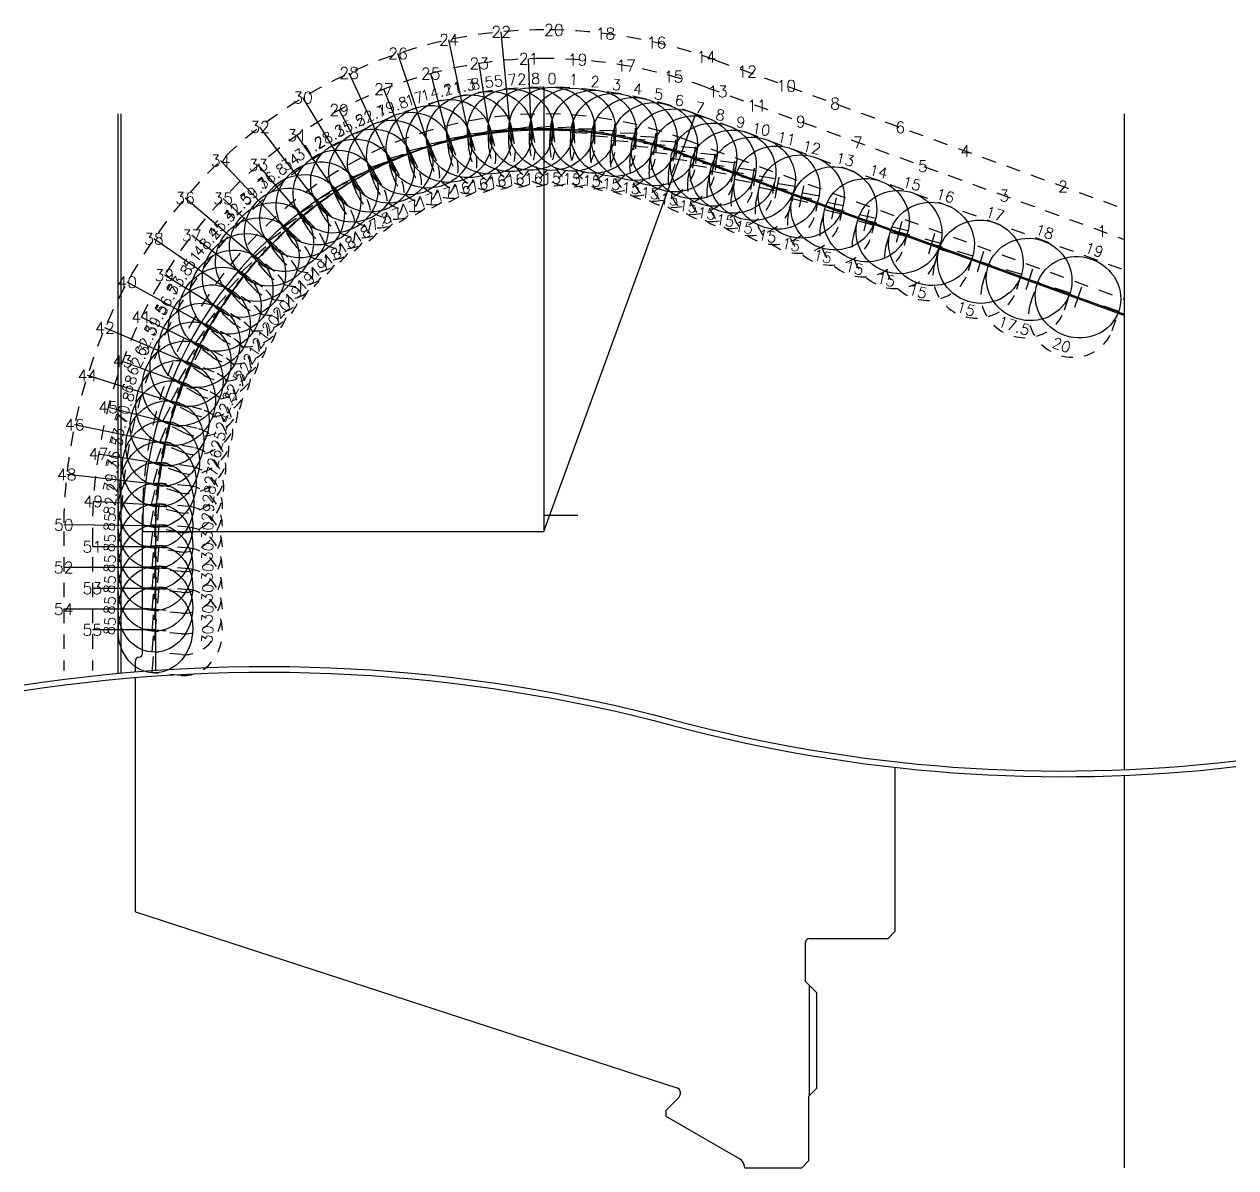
# Model space of a CAD drawing. Header units: inches. Extents: x -44.5 to 26.1, y -53.8 to -39.1.
# Drawn here: x -44.48 to -33.92, y -49.73 to -39.75 of the extents above; entities that cross this region are included whole.
import ezdxf
from ezdxf.enums import TextEntityAlignment as Align

# ---------------------------------------------------------------- set-up
doc = ezdxf.new("R2010")
doc.units = ezdxf.units.IN
doc.header["$MEASUREMENT"] = 0
doc.linetypes.add('CENTER2', pattern=[1.125, 0.75, -0.125, 0.125, -0.125])
doc.linetypes.add('HIDDEN2', pattern=[0.1875, 0.125, -0.0625])
for name, color, linetype, true_color in [('Blade_1', 30, 'Continuous', 0xff7f00), ('Blade_2', 7, 'Continuous', 0xcccc00), ('Blade_3', 7, 'Continuous', 0x00cc00), ('Blade_4', 7, 'Continuous', 0x00cccc), ('Blade_5', 7, 'Continuous', 0x0066cc)]:
    doc.layers.add(name, color=color, linetype=linetype, true_color=true_color)
doc.layers.add('CLine', color=5, linetype='CENTER2')
doc.styles.add('RomanS', font='romans')
doc.styles.get("Standard").update_dxf_attribs({"font": 'arial.ttf'})

# ---------------------------------------------------------------- blocks, each defined once
blk = doc.blocks.new('CMark')
at = {"layer": 'CLine'}
for p, q in [((-0.094, 0), (0.094, 0)), ((0, 0.094), (0, -0.094))]:
    blk.add_line(p, q, dxfattribs=at)
blk = doc.blocks.new('1913@20')
for p, q in [((-0.233, 0), (-0.375, 0)), ((0.233, 0), (0.375, 0))]:
    blk.add_line(p, q)
at = {"color": 8, "linetype": 'HIDDEN2', "ltscale": 0.5}
for p, q in [((-0.375, -0.178), (-0.375, 0)), ((0.375, -0.178), (0.375, 0))]:
    blk.add_line(p, q, dxfattribs=at)
blk.add_ellipse((0, 0), major_axis=(-0.375, 0), ratio=0.93968)
blk.add_ellipse((0, -0.178), major_axis=(-0.375, 0), ratio=0.93968, start_param=0, end_param=3.141593, dxfattribs=at)
blk.add_blockref('CMark', (0, 0))
at = {"style": 'RomanS'}
blk.add_text('20', height=0.094, dxfattribs=at).set_placement((0, -0.441), align=Align.MIDDLE_CENTER)
blk.add_attdef('ANG', text='', height=0.094, dxfattribs=at).set_placement((0, 0.362), align=Align.BOTTOM_CENTER)
blk = doc.blocks.new('1913@17.5')
for p, q in [((-0.233, 0), (-0.375, 0)), ((0.233, 0), (0.375, 0))]:
    blk.add_line(p, q)
at = {"color": 8, "linetype": 'HIDDEN2', "ltscale": 0.5}
for p, q in [((-0.375, -0.156), (-0.375, 0)), ((0.375, -0.156), (0.375, 0))]:
    blk.add_line(p, q, dxfattribs=at)
blk.add_ellipse((0, 0), major_axis=(-0.375, 0), ratio=0.953717)
blk.add_ellipse((0, -0.156), major_axis=(-0.375, 0), ratio=0.953717, start_param=6.283185, end_param=9.424778, dxfattribs=at)
blk.add_blockref('CMark', (0, 0))
at = {"style": 'RomanS'}
blk.add_text('17.5', height=0.094, dxfattribs=at).set_placement((0, -0.425), align=Align.MIDDLE_CENTER)
blk.add_attdef('ANG', text='', height=0.094, dxfattribs=at).set_placement((0, 0.362), align=Align.BOTTOM_CENTER)
blk = doc.blocks.new('1913@15')
for p, q in [((-0.233, 0), (-0.375, 0)), ((0.233, 0), (0.375, 0))]:
    blk.add_line(p, q)
at = {"color": 8, "linetype": 'HIDDEN2', "ltscale": 0.5}
for p, q in [((-0.375, -0.135), (-0.375, 0)), ((0.375, -0.135), (0.375, 0))]:
    blk.add_line(p, q, dxfattribs=at)
blk.add_ellipse((0, 0), major_axis=(-0.375, 0), ratio=0.965926)
blk.add_ellipse((0, -0.135), major_axis=(-0.375, 0), ratio=0.965926, start_param=0, end_param=3.141593, dxfattribs=at)
blk.add_blockref('CMark', (0, 0))
at = {"style": 'RomanS'}
blk.add_text('15', height=0.094, dxfattribs=at).set_placement((0, -0.43), align=Align.MIDDLE_CENTER)
blk.add_attdef('ANG', text='', height=0.094, dxfattribs=at).set_placement((0, 0.362), align=Align.BOTTOM_CENTER)
blk = doc.blocks.new('1913@30')
at = {"color": 8, "linetype": 'HIDDEN2', "ltscale": 0.5}
for p, q in [((-0.375, -0.26), (-0.375, 0)), ((0.375, -0.26), (0.375, 0))]:
    blk.add_line(p, q, dxfattribs=at)
for p, q in [((-0.233, 0), (-0.375, 0)), ((0.233, 0), (0.375, 0))]:
    blk.add_line(p, q)
blk.add_ellipse((0, 0), major_axis=(-0.375, 0), ratio=0.866025)
blk.add_ellipse((0, -0.26), major_axis=(-0.375, 0), ratio=0.866025, start_param=0, end_param=3.141593, dxfattribs=at)
blk.add_blockref('CMark', (0, 0))
at = {"style": 'RomanS'}
blk.add_text('30', height=0.094, dxfattribs=at).set_placement((0, -0.455), align=Align.MIDDLE_CENTER)
blk.add_attdef('ANG', text='', height=0.094, dxfattribs=at).set_placement((0, 0.325), align=Align.BOTTOM_CENTER)
blk = doc.blocks.new('1913@16')
for p, q in [((-0.233, 0), (-0.375, 0)), ((0.233, 0), (0.375, 0))]:
    blk.add_line(p, q)
at = {"color": 8, "linetype": 'HIDDEN2', "ltscale": 0.5}
for p, q in [((-0.375, -0.143), (-0.375, 0)), ((0.375, -0.143), (0.375, 0))]:
    blk.add_line(p, q, dxfattribs=at)
blk.add_ellipse((0, 0), major_axis=(-0.375, 0), ratio=0.961253)
blk.add_ellipse((0, -0.143), major_axis=(-0.375, 0), ratio=0.961253, start_param=0, end_param=3.141593, dxfattribs=at)
blk.add_blockref('CMark', (0, 0))
at = {"style": 'RomanS'}
blk.add_text('16', height=0.094, dxfattribs=at).set_placement((0, -0.432), align=Align.MIDDLE_CENTER)
blk.add_attdef('ANG', text='', height=0.094, dxfattribs=at).set_placement((0, 0.362), align=Align.BOTTOM_CENTER)
blk = doc.blocks.new('1913@19')
for p, q in [((-0.233, 0), (-0.375, 0)), ((0.233, 0), (0.375, 0))]:
    blk.add_line(p, q)
at = {"color": 8, "linetype": 'HIDDEN2', "ltscale": 0.5}
for p, q in [((-0.375, -0.169), (-0.375, 0)), ((0.375, -0.169), (0.375, 0))]:
    blk.add_line(p, q, dxfattribs=at)
blk.add_ellipse((0, 0), major_axis=(-0.375, 0), ratio=0.9456)
blk.add_ellipse((0, -0.169), major_axis=(-0.375, 0), ratio=0.9456, start_param=0, end_param=3.141593, dxfattribs=at)
blk.add_blockref('CMark', (0, 0))
at = {"style": 'RomanS'}
blk.add_text('19', height=0.094, dxfattribs=at).set_placement((0, -0.441), align=Align.MIDDLE_CENTER)
blk.add_attdef('ANG', text='', height=0.094, dxfattribs=at).set_placement((0, 0.362), align=Align.BOTTOM_CENTER)
blk = doc.blocks.new('1913@21')
for p, q in [((-0.233, 0), (-0.375, 0)), ((0.233, 0), (0.375, 0))]:
    blk.add_line(p, q)
at = {"color": 8, "linetype": 'HIDDEN2', "ltscale": 0.5}
for p, q in [((-0.375, -0.186), (-0.375, 0)), ((0.375, -0.186), (0.375, 0))]:
    blk.add_line(p, q, dxfattribs=at)
blk.add_ellipse((0, 0), major_axis=(-0.375, 0), ratio=0.933573)
blk.add_ellipse((0, -0.186), major_axis=(-0.375, 0), ratio=0.933573, start_param=0, end_param=3.141593, dxfattribs=at)
blk.add_blockref('CMark', (0, 0))
at = {"style": 'RomanS'}
blk.add_text('21', height=0.094, dxfattribs=at).set_placement((0, -0.443), align=Align.MIDDLE_CENTER)
blk.add_attdef('ANG', text='', height=0.094, dxfattribs=at).set_placement((0, 0.362), align=Align.BOTTOM_CENTER)
blk = doc.blocks.new('1913@25')
for p, q in [((-0.233, 0), (-0.375, 0)), ((0.233, 0), (0.375, 0))]:
    blk.add_line(p, q)
at = {"color": 8, "linetype": 'HIDDEN2', "ltscale": 0.5}
for p, q in [((-0.375, -0.22), (-0.375, 0)), ((0.375, -0.22), (0.375, 0))]:
    blk.add_line(p, q, dxfattribs=at)
blk.add_ellipse((0, 0), major_axis=(-0.375, 0), ratio=0.90632)
blk.add_ellipse((0, -0.22), major_axis=(-0.375, 0), ratio=0.90632, start_param=0, end_param=3.141593, dxfattribs=at)
blk.add_blockref('CMark', (0, 0))
at = {"style": 'RomanS'}
blk.add_text('25', height=0.094, dxfattribs=at).set_placement((0, -0.45), align=Align.MIDDLE_CENTER)
blk.add_attdef('ANG', text='', height=0.094, dxfattribs=at).set_placement((0, 0.34), align=Align.BOTTOM_CENTER)
blk = doc.blocks.new('1913@17')
for p, q in [((-0.233, 0), (-0.375, 0)), ((0.233, 0), (0.375, 0))]:
    blk.add_line(p, q)
at = {"color": 8, "linetype": 'HIDDEN2', "ltscale": 0.5}
for p, q in [((-0.375, -0.152), (-0.375, 0)), ((0.375, -0.152), (0.375, 0))]:
    blk.add_line(p, q, dxfattribs=at)
blk.add_ellipse((0, 0), major_axis=(-0.375, 0), ratio=0.956293)
blk.add_ellipse((0, -0.152), major_axis=(-0.375, 0), ratio=0.956293, start_param=0, end_param=3.141593, dxfattribs=at)
blk.add_blockref('CMark', (0, 0))
at = {"style": 'RomanS'}
blk.add_text('17', height=0.094, dxfattribs=at).set_placement((0, -0.435), align=Align.MIDDLE_CENTER)
blk.add_attdef('ANG', text='', height=0.094, dxfattribs=at).set_placement((0, 0.362), align=Align.BOTTOM_CENTER)
blk = doc.blocks.new('1913@18')
for p, q in [((-0.233, 0), (-0.375, 0)), ((0.233, 0), (0.375, 0))]:
    blk.add_line(p, q)
at = {"color": 8, "linetype": 'HIDDEN2', "ltscale": 0.5}
for p, q in [((-0.375, -0.161), (-0.375, 0)), ((0.375, -0.161), (0.375, 0))]:
    blk.add_line(p, q, dxfattribs=at)
blk.add_ellipse((0, 0), major_axis=(-0.375, 0), ratio=0.951067)
blk.add_ellipse((0, -0.161), major_axis=(-0.375, 0), ratio=0.951067, start_param=0, end_param=3.141593, dxfattribs=at)
blk.add_blockref('CMark', (0, 0))
at = {"style": 'RomanS'}
blk.add_text('18', height=0.094, dxfattribs=at).set_placement((0, -0.437), align=Align.MIDDLE_CENTER)
blk.add_attdef('ANG', text='', height=0.094, dxfattribs=at).set_placement((0, 0.362), align=Align.BOTTOM_CENTER)
blk = doc.blocks.new('1913@22')
for p, q in [((-0.233, 0), (-0.375, 0)), ((0.233, 0), (0.375, 0))]:
    blk.add_line(p, q)
at = {"color": 8, "linetype": 'HIDDEN2', "ltscale": 0.5}
for p, q in [((-0.375, -0.195), (-0.375, 0)), ((0.375, -0.195), (0.375, 0))]:
    blk.add_line(p, q, dxfattribs=at)
blk.add_ellipse((0, 0), major_axis=(-0.375, 0), ratio=0.927173)
blk.add_ellipse((0, -0.195), major_axis=(-0.375, 0), ratio=0.927173, start_param=0, end_param=3.141593, dxfattribs=at)
blk.add_blockref('CMark', (0, 0))
at = {"style": 'RomanS'}
blk.add_text('22', height=0.094, dxfattribs=at).set_placement((0, -0.445), align=Align.MIDDLE_CENTER)
blk.add_attdef('ANG', text='', height=0.094, dxfattribs=at).set_placement((0, 0.362), align=Align.BOTTOM_CENTER)
blk = doc.blocks.new('1913@26')
for p, q in [((-0.233, 0), (-0.375, 0)), ((0.233, 0), (0.375, 0))]:
    blk.add_line(p, q)
at = {"color": 8, "linetype": 'HIDDEN2', "ltscale": 0.5}
for p, q in [((-0.375, -0.228), (-0.375, 0)), ((0.375, -0.228), (0.375, 0))]:
    blk.add_line(p, q, dxfattribs=at)
blk.add_ellipse((0, 0), major_axis=(-0.375, 0), ratio=0.8988)
blk.add_ellipse((0, -0.228), major_axis=(-0.375, 0), ratio=0.8988, start_param=0, end_param=3.141593, dxfattribs=at)
blk.add_blockref('CMark', (0, 0))
at = {"style": 'RomanS'}
blk.add_text('26', height=0.094, dxfattribs=at).set_placement((0, -0.451), align=Align.MIDDLE_CENTER)
blk.add_attdef('ANG', text='', height=0.094, dxfattribs=at).set_placement((0, 0.34), align=Align.BOTTOM_CENTER)
blk = doc.blocks.new('1913@22.5')
for p, q in [((-0.233, 0), (-0.375, 0)), ((0.233, 0), (0.375, 0))]:
    blk.add_line(p, q)
at = {"color": 8, "linetype": 'HIDDEN2', "ltscale": 0.5}
for p, q in [((-0.375, -0.199), (-0.375, 0)), ((0.375, -0.199), (0.375, 0))]:
    blk.add_line(p, q, dxfattribs=at)
blk.add_ellipse((0, 0), major_axis=(-0.375, 0), ratio=0.92388)
blk.add_ellipse((0, -0.199), major_axis=(-0.375, 0), ratio=0.92388, start_param=6.283185, end_param=9.424778, dxfattribs=at)
blk.add_blockref('CMark', (0, 0))
at = {"style": 'RomanS'}
blk.add_text('22.5', height=0.094, dxfattribs=at).set_placement((0, -0.425), align=Align.MIDDLE_CENTER)
blk.add_attdef('ANG', text='', height=0.094, dxfattribs=at).set_placement((0, 0.362), align=Align.BOTTOM_CENTER)
blk = doc.blocks.new('1913@27')
for p, q in [((-0.233, 0), (-0.375, 0)), ((0.233, 0), (0.375, 0))]:
    blk.add_line(p, q)
at = {"color": 8, "linetype": 'HIDDEN2', "ltscale": 0.5}
for p, q in [((-0.375, -0.236), (-0.375, 0)), ((0.375, -0.236), (0.375, 0))]:
    blk.add_line(p, q, dxfattribs=at)
blk.add_ellipse((0, 0), major_axis=(-0.375, 0), ratio=0.891013)
blk.add_ellipse((0, -0.236), major_axis=(-0.375, 0), ratio=0.891013, start_param=0, end_param=3.141593, dxfattribs=at)
blk.add_blockref('CMark', (0, 0))
at = {"style": 'RomanS'}
blk.add_text('27', height=0.094, dxfattribs=at).set_placement((0, -0.452), align=Align.MIDDLE_CENTER)
blk.add_attdef('ANG', text='', height=0.094, dxfattribs=at).set_placement((0, 0.34), align=Align.BOTTOM_CENTER)
blk = doc.blocks.new('1913@28')
for p, q in [((-0.233, 0), (-0.375, 0)), ((0.233, 0), (0.375, 0))]:
    blk.add_line(p, q)
at = {"color": 8, "linetype": 'HIDDEN2', "ltscale": 0.5}
for p, q in [((-0.375, -0.244), (-0.375, 0)), ((0.375, -0.244), (0.375, 0))]:
    blk.add_line(p, q, dxfattribs=at)
blk.add_ellipse((0, 0), major_axis=(-0.375, 0), ratio=0.88296)
blk.add_ellipse((0, -0.244), major_axis=(-0.375, 0), ratio=0.88296, start_param=0, end_param=3.141593, dxfattribs=at)
blk.add_blockref('CMark', (0, 0))
at = {"style": 'RomanS'}
blk.add_text('28', height=0.094, dxfattribs=at).set_placement((0, -0.453), align=Align.MIDDLE_CENTER)
blk.add_attdef('ANG', text='', height=0.094, dxfattribs=at).set_placement((0, 0.34), align=Align.BOTTOM_CENTER)
blk = doc.blocks.new('1913@24')
for p, q in [((-0.233, 0), (-0.375, 0)), ((0.233, 0), (0.375, 0))]:
    blk.add_line(p, q)
at = {"color": 8, "linetype": 'HIDDEN2', "ltscale": 0.5}
for p, q in [((-0.375, -0.211), (-0.375, 0)), ((0.375, -0.211), (0.375, 0))]:
    blk.add_line(p, q, dxfattribs=at)
blk.add_ellipse((0, 0), major_axis=(-0.375, 0), ratio=0.913547)
blk.add_ellipse((0, -0.211), major_axis=(-0.375, 0), ratio=0.913547, start_param=0, end_param=3.141593, dxfattribs=at)
blk.add_blockref('CMark', (0, 0))
at = {"style": 'RomanS'}
blk.add_text('24', height=0.094, dxfattribs=at).set_placement((0, -0.448), align=Align.MIDDLE_CENTER)
blk.add_attdef('ANG', text='', height=0.094, dxfattribs=at).set_placement((0, 0.362), align=Align.BOTTOM_CENTER)
blk = doc.blocks.new('1913@29')
at = {"color": 8, "linetype": 'HIDDEN2', "ltscale": 0.5}
for p, q in [((-0.375, -0.252), (-0.375, 0)), ((0.375, -0.252), (0.375, 0))]:
    blk.add_line(p, q, dxfattribs=at)
for p, q in [((-0.233, 0), (-0.375, 0)), ((0.233, 0), (0.375, 0))]:
    blk.add_line(p, q)
blk.add_ellipse((0, 0), major_axis=(-0.375, 0), ratio=0.874613)
blk.add_ellipse((0, -0.252), major_axis=(-0.375, 0), ratio=0.874613, start_param=0, end_param=3.141593, dxfattribs=at)
blk.add_blockref('CMark', (0, 0))
at = {"style": 'RomanS'}
blk.add_text('29', height=0.094, dxfattribs=at).set_placement((0, -0.454), align=Align.MIDDLE_CENTER)
blk.add_attdef('ANG', text='', height=0.094, dxfattribs=at).set_placement((0, 0.325), align=Align.BOTTOM_CENTER)

msp = doc.modelspace()

# ---------------------------------------------------------------- linework, layer by layer
for p, q in [((-40.24245, -40.67725), (-40.32255, -39.8193)), ((-40.60101, -40.72963), (-40.77835, -39.8884)), ((-40.9516, -40.82123), (-41.22223, -40.00873)), ((-40.42245, -40.69848), (-40.51405, -40.09453)), ((-40.06155, -40.66602), (-40.08331, -40.05427)), ((-41.29004, -40.95071), (-41.64799, -40.17825)), ((-40.77757, -40.7706), (-40.93675, -40.18355)), ((-41.12259, -40.88134), (-41.34551, -40.31984)), ((-39.94959, -40.30188), (-39.94959, -44.0341)), ((-41.61239, -41.11624), (-42.05049, -40.39306)), ((-41.45346, -41.0291), (-41.73503, -40.50062)), ((-39.94959, -44.1751), (-38.62487, -40.53546)), ((-34.88709, -46.25378), (-34.88709, -40.53412)), ((-41.91502, -41.31556), (-42.42547, -40.64898)), ((-41.76638, -41.21183), (-42.10091, -40.72216)), ((-42.19466, -41.54602), (-42.76917, -40.94202)), ((-42.0579, -41.42707), (-42.43931, -40.98081)), ((-38.75252, -40.88617), (-34.88709, -42.29307)), ((-42.44842, -41.80472), (-43.0781, -41.26832)), ((-42.32494, -41.67203), (-42.74665, -41.27302)), ((-42.5648, -41.94367), (-43.02028, -41.59462)), ((-42.6738, -42.08847), (-43.34982, -41.62337)), ((-42.8687, -42.39398), (-43.58311, -42.00235)), ((-42.77518, -42.23872), (-43.2586, -41.94112)), ((-42.95415, -42.55382), (-43.46026, -42.30844)), ((-43.03136, -42.71781), (-43.77678, -42.40106)), ((-43.10015, -42.8855), (-43.62389, -42.69284)), ((-43.16039, -43.05644), (-43.9296, -42.81558)), ((-43.21269, -43.23297), (-43.74918, -43.09375)), ((-43.25533, -43.40913), (-44.04125, -43.24544)), ((-43.2891, -43.58721), (-43.83395, -43.50099)), ((-43.31393, -43.76675), (-44.11005, -43.67989)), ((-43.32978, -43.9473), (-43.87913, -43.91402)), ((-43.44959, -45.24187), (-43.44959, -44.03412)), ((-39.94959, -44.0341), (-39.655, -44.0341)), ((-39.94959, -44.0341), (-39.94959, -44.1751)), ((-43.33662, -44.12842), (-44.13674, -44.11851)), ((-43.44959, -44.1751), (-43.35852, -44.1751)), ((-43.35852, -44.1751), (-39.94959, -44.1751)), ((-43.33692, -44.30967), (-43.88709, -44.30967)), ((-43.33692, -44.49092), (-44.13709, -44.49092)), ((-43.33692, -44.67217), (-43.88709, -44.67217)), ((-43.33692, -44.85342), (-44.13709, -44.85342)), ((-43.33692, -45.03467), (-43.88709, -45.03467)), ((-43.51209, -45.3997), (-43.51209, -45.30437)), ((-43.51209, -47.49417), (-43.51209, -45.44928)), ((-36.88709, -47.66254), (-36.88709, -46.23353)), ((-34.88709, -49.72504), (-34.88709, -46.30336)), ((-43.51209, -47.49417), (-38.78368, -49.03053)), ((-37.63684, -47.72504), (-36.94959, -47.72504)), ((-36.88709, -47.66254), (-36.94959, -47.72504)), ((-37.66809, -48.10004), (-37.66809, -47.75629)), ((-37.56944, -48.19869), (-37.66809, -48.10004)), ((-37.63709, -48.13104), (-37.63709, -49.09754)), ((-37.56944, -49.02989), (-37.56944, -48.19869)), ((-38.77124, -49.10919), (-38.88709, -49.22504)), ((-38.76209, -49.06025), (-38.76209, -49.0871)), ((-37.63959, -49.10004), (-37.56944, -49.02989)), ((-37.63959, -49.66254), (-37.63959, -49.10004)), ((-38.88709, -49.22504), (-38.88709, -49.27399)), ((-38.88709, -49.27399), (-38.24647, -49.64385)), ((-38.19959, -49.72504), (-37.70209, -49.72504)), ((-37.63959, -49.66254), (-37.70209, -49.72504))]:
    msp.add_line(p, q)
at = {"color": 9, "linetype": 'HIDDEN2'}
for p, q in [((-38.45386, -40.06561), (-34.88709, -41.36381)), ((-38.53937, -40.30054), (-34.88709, -41.62986)), ((-44.13709, -44.1751), (-44.13709, -45.38971)), ((-43.88709, -44.1751), (-43.88709, -45.38971))]:
    msp.add_line(p, q, dxfattribs=at)
at = {"color": 1}
for p, q in [((-43.66209, -45.41288), (-43.66209, -40.53412)), ((-43.63709, -45.41057), (-43.63709, -40.53412)), ((-38.74876, -40.87584), (-34.88709, -42.28137)), ((-43.33692, -44.1751), (-43.33692, -45.38971))]:
    msp.add_line(p, q, dxfattribs=at)
at = {"color": 1, "linetype": 'HIDDEN2'}
msp.add_line((-38.62487, -40.53546), (-34.88709, -41.8959), dxfattribs=at)
at = {"linetype": 'HIDDEN2'}
msp.add_line((-38.70732, -40.76198), (-34.88709, -42.15243), dxfattribs=at)
for points in [[(-44.48099, -45.51416, -0.10386226), (-38.81741, -45.82048, 0.09441162), (-33.91778, -46.17757)], [(-44.48099, -45.56374, -0.10386226), (-38.81741, -45.87007, 0.09441162), (-33.91778, -46.22715)]]:
    msp.add_lwpolyline(points, format="xyb")
at = {"color": 9, "linetype": 'HIDDEN2'}
for centre, radius, start, end in [((-39.94959, -44.1751), 4.37322, 70, 90), ((-39.94959, -44.1751), 4.12322, 70, 90), ((-39.94959, -44.0341), 3.5, 69.210524, 180)]:
    msp.add_arc(centre, radius, start, end, dxfattribs=at)
at = {"color": 1, "linetype": 'HIDDEN2'}
msp.add_arc((-39.94959, -44.1751), 3.87322, 70, 90, dxfattribs=at)
at = {"color": 1}
msp.add_arc((-39.94959, -44.1751), 3.511, 70, 90, dxfattribs=at)
for centre, radius, start, end in [((-39.94959, -44.1751), 3.5, 70, 180), ((-43.48084, -45.30437), 0.03125, 90, 180), ((-43.48084, -45.24187), 0.03125, 270, 0), ((-37.63684, -47.75629), 0.03125, 90, 180), ((-38.79334, -49.06025), 0.03125, 0, 72), ((-38.79334, -49.0871), 0.03125, 315, 0), ((-38.29334, -49.72504), 0.09375, 0, 60)]:
    msp.add_arc(centre, radius, start, end)
at = {"color": 1, "linetype": 'HIDDEN2'}
msp.add_ellipse((-39.94959, -44.1751), major_axis=(0, 3.87322), ratio=0.95205068, start_param=0, end_param=1.57079633, dxfattribs=at)
at = {"color": 1}
msp.add_ellipse((-39.94959, -44.1751), major_axis=(0, 3.511), ratio=0.96477758, start_param=0, end_param=1.57079633, dxfattribs=at)
at = {"color": 9, "linetype": 'HIDDEN2'}
for points, knots in [([(-39.94959, -39.80188), (-40.33771, -39.80188), (-40.7253, -39.85852), (-41.84389, -40.19163), (-42.52578, -40.63402), (-43.46532, -41.71222), (-43.7805, -42.29265), (-44.077, -43.32371), (-44.13709, -43.74907), (-44.13709, -44.1751)], [0, 0, 0, 0, 0.27627813, 0.27627813, 0.82883439, 0.82883439, 1.27710103, 1.27710103, 1.57079633, 1.57079633, 1.57079633, 1.57079633]), ([(-39.94959, -40.05188), (-40.31533, -40.05188), (-40.68103, -40.10559), (-41.62111, -40.38715), (-42.16866, -40.70945), (-43.06688, -41.57611), (-43.41698, -42.1197), (-43.80045, -43.18147), (-43.88709, -43.67822), (-43.88709, -44.1751)], [0, 0, 0, 0, 0.27777343, 0.27777343, 0.74299773, 0.74299773, 1.20822202, 1.20822202, 1.57079633, 1.57079633, 1.57079633, 1.57079633])]:
    msp.add_open_spline(points, degree=3, knots=knots, dxfattribs=at)

# ---------------------------------------------------------------- block references
at = {"layer": 'Blade_1'}
msp.add_blockref('1913@15', (-39.8803, -40.66478), dxfattribs=at).add_auto_attribs({'ANG': '0'})
for name, p, rotation, values in [('1913@16', (-40.77757, -40.7706), 14.2, {'ANG': '14.2'}), ('1913@15', (-38.98646, -40.79879), 355, {'ANG': '5'}), ('1913@17.5', (-41.61239, -41.11624), 28.3, {'ANG': '28.3'}), ('1913@15', (-38.132, -41.10032), 350.0000000000001, {'ANG': '10'}), ('1913@15', (-37.13847, -41.46194), 346, {'ANG': '14'}), ('1913@19', (-42.32494, -41.67203), 42.5, {'ANG': '42.5'}), ('1913@15', (-36.14494, -41.82355), 342.9999999999999, {'ANG': '17'}), ('1913@20', (-35.29334, -42.13351), 341.0000000000001, {'ANG': '19'}), ('1913@21', (-42.8687, -42.39398), 56.7, {'ANG': '56.7'}), ('1913@25', (-43.21269, -43.23297), 70.8, {'ANG': '70.8'}), ('1913@30', (-43.33662, -44.12842), 85, {'ANG': '85'}), ('1913@30', (-43.33692, -45.03467), 85, {'ANG': '85'})]:
    msp.add_blockref(name, p, dxfattribs=dict(at, rotation=rotation)).add_auto_attribs(values)
at = {"layer": 'Blade_2'}
for name, p, rotation, values in [('1913@16', (-40.06155, -40.66602), 2.8, {'ANG': '2.8'}), ('1913@17', (-40.9516, -40.82123), 17, {'ANG': '17'}), ('1913@15', (-39.16198, -40.75358), 356, {'ANG': '4'}), ('1913@15', (-38.30231, -41.03833), 351, {'ANG': '9'}), ('1913@18', (-41.76638, -41.21183), 31.2, {'ANG': '31.2'}), ('1913@19', (-42.44842, -41.80472), 45.3, {'ANG': '45.3'}), ('1913@22', (-42.95415, -42.55382), 59.5, {'ANG': '59.5'}), ('1913@26', (-43.25533, -43.40913), 73.7, {'ANG': '73.7'}), ('1913@30', (-43.33692, -44.30967), 85, {'ANG': '85'})]:
    msp.add_blockref(name, p, dxfattribs=dict(at, rotation=rotation)).add_auto_attribs(values)
at = {"layer": 'Blade_3'}
for name, p, rotation, values in [('1913@16', (-40.24245, -40.67725), 5.7, {'ANG': '5.7'}), ('1913@15', (-39.3396, -40.71749), 357, {'ANG': '3'}), ('1913@17', (-41.12259, -40.88134), 19.8, {'ANG': '19.8'}), ('1913@15', (-38.47263, -40.97634), 351.9999999999999, {'ANG': '8'}), ('1913@18', (-41.91502, -41.31556), 34, {'ANG': '34'}), ('1913@15', (-37.42233, -41.35862), 347, {'ANG': '13'}), ('1913@15', (-36.57074, -41.66857), 344, {'ANG': '16'}), ('1913@20', (-42.5648, -41.94367), 48.2, {'ANG': '48.2'}), ('1913@17.5', (-35.71914, -41.97853), 342, {'ANG': '18'}), ('1913@22.5', (-43.03136, -42.71781), 62.3, {'ANG': '62.3'}), ('1913@27', (-43.2891, -43.58721), 76.5, {'ANG': '76.5'}), ('1913@30', (-43.33692, -44.49092), 85, {'ANG': '85'})]:
    msp.add_blockref(name, p, dxfattribs=dict(at, rotation=rotation)).add_auto_attribs(values)
at = {"layer": 'Blade_4'}
for name, p, rotation, values in [('1913@16', (-40.42245, -40.69848), 8.5, {'ANG': '8.5'}), ('1913@15', (-39.51885, -40.69062), 358, {'ANG': '2'}), ('1913@17', (-41.29004, -40.95071), 22.7, {'ANG': '22.7'}), ('1913@15', (-38.64295, -40.91435), 353, {'ANG': '7'}), ('1913@15', (-37.7062, -41.2553), 348, {'ANG': '12'}), ('1913@18', (-42.0579, -41.42707), 36.8, {'ANG': '36.8'}), ('1913@15', (-36.8546, -41.56526), 345, {'ANG': '15'}), ('1913@20', (-42.6738, -42.08847), 51, {'ANG': '51'}), ('1913@22.5', (-43.10015, -42.8855), 62.3, {'ANG': '62.3'}), ('1913@28', (-43.31393, -43.76675), 79.3, {'ANG': '79.3'}), ('1913@30', (-43.33692, -44.67217), 85, {'ANG': '85'})]:
    msp.add_blockref(name, p, dxfattribs=dict(at, rotation=rotation)).add_auto_attribs(values)
at = {"layer": 'Blade_5'}
for name, p, rotation, values in [('1913@16', (-40.60101, -40.72963), 11.3, {'ANG': '11.3'}), ('1913@15', (-39.69924, -40.67304), 359, {'ANG': '1'}), ('1913@15', (-38.8135, -40.85299), 354.0000000000001, {'ANG': '6'}), ('1913@17', (-41.45346, -41.0291), 25.5, {'ANG': '25.5'}), ('1913@15', (-37.9191, -41.17781), 349, {'ANG': '11'}), ('1913@19', (-42.19466, -41.54602), 39.70000000000001, {'ANG': '39.7'}), ('1913@21', (-42.77518, -42.23872), 53.8, {'ANG': '53.8'}), ('1913@24', (-43.16039, -43.05644), 68, {'ANG': '68'}), ('1913@29', (-43.32978, -43.9473), 82.2, {'ANG': '82.2'}), ('1913@30', (-43.33692, -44.85342), 85, {'ANG': '85'})]:
    msp.add_blockref(name, p, dxfattribs=dict(at, rotation=rotation)).add_auto_attribs(values)

# ---------------------------------------------------------------- texts
at = {"layer": 'Blade_1', "char_height": 0.1, "attachment_point": 5}
for s, insert in [('{\\Fromans|c0;20}', (-39.86329, -39.80273)), ('{\\Fromans|c0;25}', (-40.93675, -40.18355)), ('{\\Fromans|c0;15}', (-38.81851, -40.21005)), ('{\\Fromans|c0;10}', (-37.8371, -40.2901)), ('{\\Fromans|c0;30}', (-42.05049, -40.39306)), ('{\\Fromans|c0;6}', (-36.84357, -40.65171)), ('{\\Fromans|c0;35}', (-42.74665, -41.27302)), ('{\\Fromans|c0;3}', (-35.93554, -41.24825)), ('{\\Fromans|c0;1}', (-35.08395, -41.55821)), ('{\\Fromans|c0;40}', (-43.58311, -42.00235)), ('{\\Fromans|c0;45}', (-43.74918, -43.09375)), ('{\\Fromans|c0;50}', (-44.13674, -44.11851)), ('{\\Fromans|c0;55}', (-43.88709, -45.03467))]:
    msp.add_mtext_dynamic_manual_height_columns(s, width=0.2790132, gutter_width=1, heights=[0], dxfattribs=dict(at, insert=insert))
at = {"layer": 'Blade_2', "char_height": 0.1, "attachment_point": 5}
for s, insert in [('{\\Fromans|c0;16}', (-38.96856, -39.91333)), ('{\\Fromans|c0;26}', (-41.22223, -40.00873)), ('{\\Fromans|c0;21}', (-40.08331, -40.05427)), ('{\\Fromans|c0;11}', (-38.09292, -40.46303)), ('{\\Fromans|c0;31}', (-42.10091, -40.72216)), ('{\\Fromans|c0;36}', (-43.0781, -41.26832)), ('{\\Fromans|c0;41}', (-43.46026, -42.30844)), ('{\\Fromans|c0;46}', (-44.04125, -43.24544)), ('{\\Fromans|c0;51}', (-43.88709, -44.30967))]:
    msp.add_mtext_dynamic_manual_height_columns(s, width=0.2790132, gutter_width=1, heights=[0], dxfattribs=dict(at, insert=insert))
at = {"layer": 'Blade_3', "char_height": 0.1, "attachment_point": 5}
for s, insert in [('{\\Fromans|c0;22}', (-40.32255, -39.8193)), ('{\\Fromans|c0;17}', (-39.23323, -40.11458)), ('{\\Fromans|c0;12}', (-38.17774, -40.16612)), ('{\\Fromans|c0;27}', (-41.34551, -40.31984)), ('{\\Fromans|c0;32}', (-42.42547, -40.64898)), ('{\\Fromans|c0;7}', (-37.21294, -40.78332)), ('{\\Fromans|c0;4}', (-36.27584, -40.85835)), ('{\\Fromans|c0;2}', (-35.42424, -41.16831)), ('{\\Fromans|c0;37}', (-43.02028, -41.59462)), ('{\\Fromans|c0;42}', (-43.77678, -42.40106)), ('{\\Fromans|c0;47}', (-43.83395, -43.50099)), ('{\\Fromans|c0;52}', (-44.13709, -44.49092))]:
    msp.add_mtext_dynamic_manual_height_columns(s, width=0.2790132, gutter_width=1, heights=[0], dxfattribs=dict(at, insert=insert))
at = {"layer": 'Blade_4', "char_height": 0.1, "attachment_point": 5}
for s, insert in [('{\\Fromans|c0;18}', (-39.41307, -39.83491)), ('{\\Fromans|c0;28}', (-41.64799, -40.17825)), ('{\\Fromans|c0;23}', (-40.51405, -40.09453)), ('{\\Fromans|c0;13}', (-38.43356, -40.33905)), ('{\\Fromans|c0;8}', (-37.4113, -40.44508)), ('{\\Fromans|c0;33}', (-42.43931, -40.98081)), ('{\\Fromans|c0;5}', (-36.64521, -40.98996)), ('{\\Fromans|c0;38}', (-43.34982, -41.62337)), ('{\\Fromans|c0;43}', (-43.62389, -42.69284)), ('{\\Fromans|c0;48}', (-44.11005, -43.67989)), ('{\\Fromans|c0;53}', (-43.88709, -44.67217))]:
    msp.add_mtext_dynamic_manual_height_columns(s, width=0.2790132, gutter_width=1, heights=[0], dxfattribs=dict(at, insert=insert))
at = {"layer": 'Blade_5', "char_height": 0.1, "attachment_point": 5}
for s, insert in [('{\\Fromans|c0;24}', (-40.77835, -39.8884)), ('{\\Fromans|c0;19}', (-39.65559, -40.06237)), ('{\\Fromans|c0;14}', (-38.5345, -40.03715)), ('{\\Fromans|c0;29}', (-41.73503, -40.50062)), ('{\\Fromans|c0;9}', (-37.7097, -40.60251)), ('{\\Fromans|c0;34}', (-42.76917, -40.94202)), ('{\\Fromans|c0;39}', (-43.2586, -41.94112)), ('{\\Fromans|c0;44}', (-43.9296, -42.81558)), ('{\\Fromans|c0;49}', (-43.87913, -43.91402)), ('{\\Fromans|c0;54}', (-44.13709, -44.85342))]:
    msp.add_mtext_dynamic_manual_height_columns(s, width=0.2790132, gutter_width=1, heights=[0], dxfattribs=dict(at, insert=insert))

doc.saveas('drawing.dxf')
